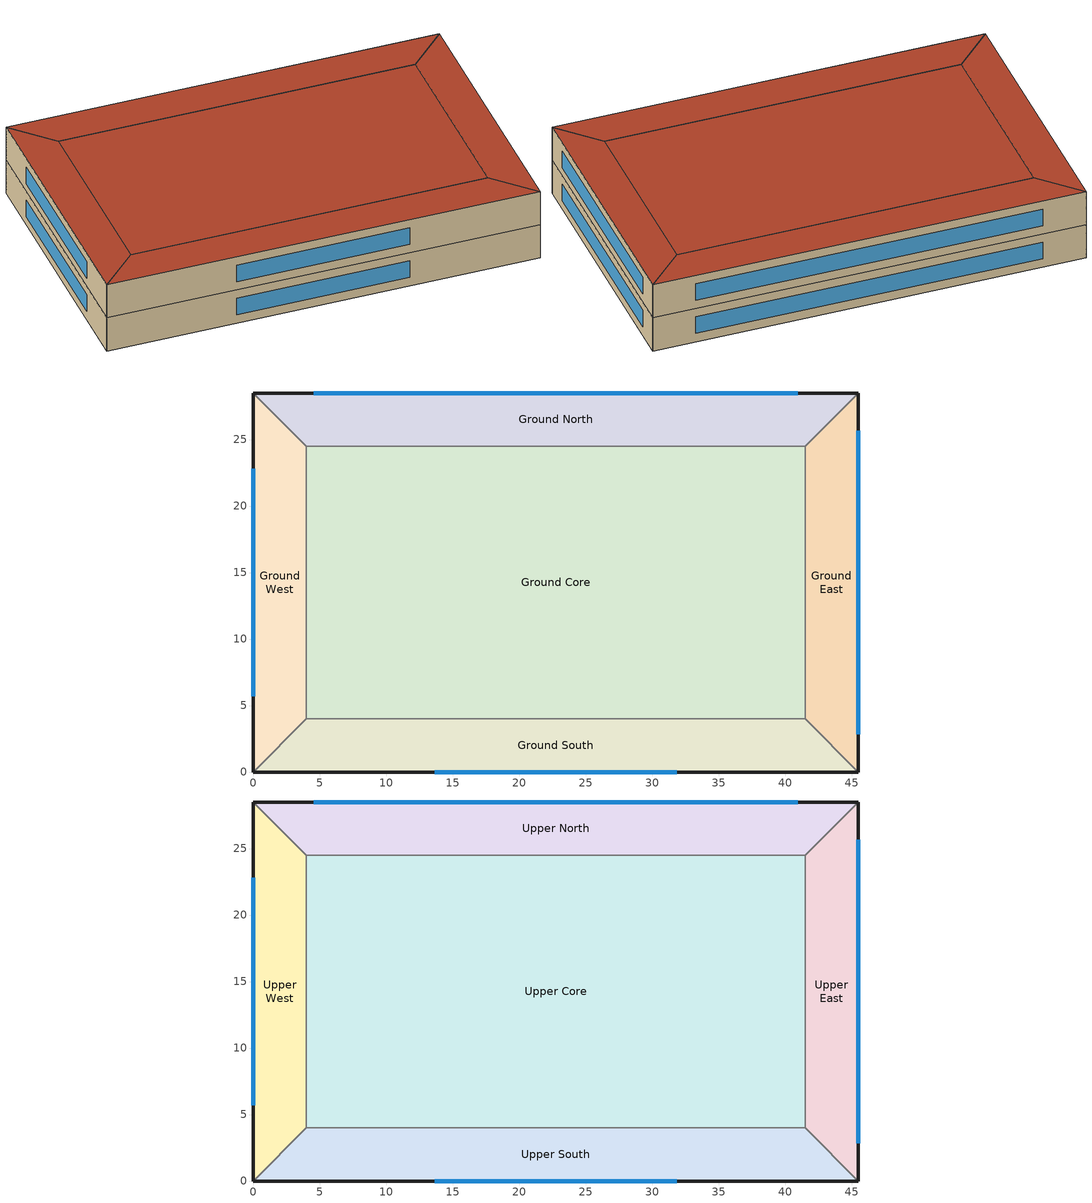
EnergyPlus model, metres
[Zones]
Ground South
 floor ground (Slab Floor): 4,4 41.5,4 45.5,0 0,0 z0
 wall outside (Mass Wall): 0,0 45.5,0 z0:4
 wall to Ground Core (Interior Partition): 41.5,4 4,4 z0:4
 wall to Ground East (Interior Partition): 45.5,0 41.5,4 z0:4
 wall to Ground West (Interior Partition): 4,4 0,0 z0:4
 window (Simple Glazing Construction): 13.65,0 31.85,0 z1:3
Ground East
 floor ground (Slab Floor): 41.5,4 41.5,24.5 45.5,28.5 45.5,0 z0
 wall outside (Mass Wall): 45.5,0 45.5,28.5 z0:4
 wall to Ground Core (Interior Partition): 41.5,24.5 41.5,4 z0:4
 wall to Ground North (Interior Partition): 45.5,28.5 41.5,24.5 z0:4
 window (Simple Glazing Construction): 45.5,2.85 45.5,25.65 z1:3
Ground North
 floor ground (Slab Floor): 41.5,24.5 4,24.5 0,28.5 45.5,28.5 z0
 wall outside (Mass Wall): 45.5,28.5 0,28.5 z0:4
 wall to Ground Core (Interior Partition): 4,24.5 41.5,24.5 z0:4
 wall to Ground West (Interior Partition): 0,28.5 4,24.5 z0:4
 window (Simple Glazing Construction): 40.95,28.5 4.55,28.5 z1:3
Ground West
 floor ground (Slab Floor): 4,24.5 4,4 0,0 0,28.5 z0
 wall outside (Mass Wall): 0,28.5 0,0 z0:4
 wall to Ground Core (Interior Partition): 4,4 4,24.5 z0:4
 window (Simple Glazing Construction): 0,22.8 0,5.7 z1:3
Ground Core
 floor ground (Slab Floor): 4,24.5 41.5,24.5 41.5,4 4,4 z0
Upper South
 floor to Ground South (Slab Floor): 4,4 41.5,4 45.5,0 0,0 z4
 wall outside (Mass Wall): 0,0 45.5,0 z4:8
 wall to Upper Core (Interior Partition): 41.5,4 4,4 z4:8
 wall to Upper East (Interior Partition): 45.5,0 41.5,4 z4:8
 wall to Upper West (Interior Partition): 4,4 0,0 z4:8
 window (Simple Glazing Construction): 13.65,0 31.85,0 z5:7
 roof outside (Roof Assembly): 0,0 45.5,0 41.5,4 4,4 z8
Upper East
 floor to Ground East (Slab Floor): 41.5,4 41.5,24.5 45.5,28.5 45.5,0 z4
 wall outside (Mass Wall): 45.5,0 45.5,28.5 z4:8
 wall to Upper Core (Interior Partition): 41.5,24.5 41.5,4 z4:8
 wall to Upper North (Interior Partition): 45.5,28.5 41.5,24.5 z4:8
 window (Simple Glazing Construction): 45.5,2.85 45.5,25.65 z5:7
 roof outside (Roof Assembly): 45.5,0 45.5,28.5 41.5,24.5 41.5,4 z8
Upper North
 floor to Ground North (Slab Floor): 41.5,24.5 4,24.5 0,28.5 45.5,28.5 z4
 wall outside (Mass Wall): 45.5,28.5 0,28.5 z4:8
 wall to Upper Core (Interior Partition): 4,24.5 41.5,24.5 z4:8
 wall to Upper West (Interior Partition): 0,28.5 4,24.5 z4:8
 window (Simple Glazing Construction): 40.95,28.5 4.55,28.5 z5:7
 roof outside (Roof Assembly): 45.5,28.5 0,28.5 4,24.5 41.5,24.5 z8
Upper West
 floor to Ground West (Slab Floor): 4,24.5 4,4 0,0 0,28.5 z4
 wall outside (Mass Wall): 0,28.5 0,0 z4:8
 wall to Upper Core (Interior Partition): 4,4 4,24.5 z4:8
 window (Simple Glazing Construction): 0,22.8 0,5.7 z5:7
 roof outside (Roof Assembly): 0,28.5 0,0 4,4 4,24.5 z8
Upper Core
 floor to Ground Core (Slab Floor): 4,24.5 41.5,24.5 41.5,4 4,4 z4
 roof outside (Roof Assembly): 4,4 41.5,4 41.5,24.5 4,24.5 z8
[Building]
Office Building: 15, Suburbs, 0.04, 0.4, FullExterior, 25, 6
[Material]
Heavy Concrete 200mm: MediumRough, 0.2, 1.311, 2240, 836.8, 0.9, 0.7, 0.7
Wall Insulation: Rough, 0.1328, 0.04, 30, 1400, 0.9, 0.7, 0.7
Gypsum 12.7mm: MediumSmooth, 0.0127, 0.16, 784.9, 830, 0.9, 0.5, 0.5
Floor Concrete 100mm; Roof Deck Concrete 100mm: MediumRough, 0.1, 1.311, 2240, 836.8, 0.9, 0.7, 0.7
Carpet 12.7mm: VeryRough, 0.0127, 0.06, 288, 1380, 0.9, 0.5, 0.5
Roof Membrane: Smooth, 0.0095, 0.16, 1100, 1000, 0.9, 0.7, 0.7
Roof Insulation: Rough, 0.2113, 0.04, 30, 1400, 0.9, 0.7, 0.7
[Construction]
Mass Wall: Heavy Concrete 200mm, Wall Insulation, Gypsum 12.7mm
Roof Assembly: Roof Membrane, Roof Insulation, Roof Deck Concrete 100mm
Slab Floor: Floor Concrete 100mm, Carpet 12.7mm
Interior Partition: Gypsum 12.7mm, Gypsum 12.7mm
Simple Glazing Construction: Simple Glazing
[WindowMaterial:SimpleGlazingSystem]
Simple Glazing: 3.2, 0.34, 0.49
[Zone]
Ground South; Ground East; Ground North; Ground West; Ground Core; Upper South; Upper East; Upper North; Upper West; Upper Core
[People]
Ground South People: Ground South, Occupancy Schedule, Area/Person, , , 18.5, , , Activity Level Schedule
Ground East People: Ground East, Occupancy Schedule, Area/Person, , , 18.5, , , Activity Level Schedule
Ground North People: Ground North, Occupancy Schedule, Area/Person, , , 18.5, , , Activity Level Schedule
Ground West People: Ground West, Occupancy Schedule, Area/Person, , , 18.5, , , Activity Level Schedule
Ground Core People: Ground Core, Occupancy Schedule, Area/Person, , , 18.5, , , Activity Level Schedule
Upper South People: Upper South, Occupancy Schedule, Area/Person, , , 18.5, , , Activity Level Schedule
Upper East People: Upper East, Occupancy Schedule, Area/Person, , , 18.5, , , Activity Level Schedule
Upper North People: Upper North, Occupancy Schedule, Area/Person, , , 18.5, , , Activity Level Schedule
Upper West People: Upper West, Occupancy Schedule, Area/Person, , , 18.5, , , Activity Level Schedule
Upper Core People: Upper Core, Occupancy Schedule, Area/Person, , , 18.5, , , Activity Level Schedule
[Lights]
Ground South Lights: Ground South, Lighting Schedule, Watts/Area, , 10.8, , 0, 0.7, 0.2, 0
Ground East Lights: Ground East, Lighting Schedule, Watts/Area, , 10.8, , 0, 0.7, 0.2, 0
Ground North Lights: Ground North, Lighting Schedule, Watts/Area, , 10.8, , 0, 0.7, 0.2, 0
Ground West Lights: Ground West, Lighting Schedule, Watts/Area, , 10.8, , 0, 0.7, 0.2, 0
Ground Core Lights: Ground Core, Lighting Schedule, Watts/Area, , 10.8, , 0, 0.7, 0.2, 0
Upper South Lights: Upper South, Lighting Schedule, Watts/Area, , 10.8, , 0, 0.7, 0.2, 0
Upper East Lights: Upper East, Lighting Schedule, Watts/Area, , 10.8, , 0, 0.7, 0.2, 0
Upper North Lights: Upper North, Lighting Schedule, Watts/Area, , 10.8, , 0, 0.7, 0.2, 0
Upper West Lights: Upper West, Lighting Schedule, Watts/Area, , 10.8, , 0, 0.7, 0.2, 0
Upper Core Lights: Upper Core, Lighting Schedule, Watts/Area, , 10.8, , 0, 0.7, 0.2, 0
[ElectricEquipment]
Ground South Equipment: Ground South, Equipment Schedule, Watts/Area, , 11.8, , 0, 0.5, 0
Ground East Equipment: Ground East, Equipment Schedule, Watts/Area, , 11.8, , 0, 0.5, 0
Ground North Equipment: Ground North, Equipment Schedule, Watts/Area, , 11.8, , 0, 0.5, 0
Ground West Equipment: Ground West, Equipment Schedule, Watts/Area, , 11.8, , 0, 0.5, 0
Ground Core Equipment: Ground Core, Equipment Schedule, Watts/Area, , 11.8, , 0, 0.5, 0
Upper South Equipment: Upper South, Equipment Schedule, Watts/Area, , 11.8, , 0, 0.5, 0
Upper East Equipment: Upper East, Equipment Schedule, Watts/Area, , 11.8, , 0, 0.5, 0
Upper North Equipment: Upper North, Equipment Schedule, Watts/Area, , 11.8, , 0, 0.5, 0
Upper West Equipment: Upper West, Equipment Schedule, Watts/Area, , 11.8, , 0, 0.5, 0
Upper Core Equipment: Upper Core, Equipment Schedule, Watts/Area, , 11.8, , 0, 0.5, 0
[ZoneInfiltration:DesignFlowRate]
Ground South Infiltration: Ground South, Always On, AirChanges/Hour, , , , 0.15, 1, 0, 0, 0
Ground East Infiltration: Ground East, Always On, AirChanges/Hour, , , , 0.15, 1, 0, 0, 0
Ground North Infiltration: Ground North, Always On, AirChanges/Hour, , , , 0.15, 1, 0, 0, 0
Ground West Infiltration: Ground West, Always On, AirChanges/Hour, , , , 0.15, 1, 0, 0, 0
Ground Core Infiltration: Ground Core, Always On, AirChanges/Hour, , , , 0.15, 1, 0, 0, 0
Upper South Infiltration: Upper South, Always On, AirChanges/Hour, , , , 0.15, 1, 0, 0, 0
Upper East Infiltration: Upper East, Always On, AirChanges/Hour, , , , 0.15, 1, 0, 0, 0
Upper North Infiltration: Upper North, Always On, AirChanges/Hour, , , , 0.15, 1, 0, 0, 0
Upper West Infiltration: Upper West, Always On, AirChanges/Hour, , , , 0.15, 1, 0, 0, 0
Upper Core Infiltration: Upper Core, Always On, AirChanges/Hour, , , , 0.15, 1, 0, 0, 0
[HVACTemplate:Thermostat]
Office Thermostat: , Heating Setpoint Schedule, , Cooling Setpoint Schedule
[HVACTemplate:Zone:IdealLoadsAirSystem]
Ground South; Ground East; Ground North; Ground West; Ground Core; Upper South; Upper East; Upper North; Upper West; Upper Core: Office Thermostat
[Schedule:Constant]
Always On: Fraction, 1
Activity Level Schedule: Any Number, 110
[Schedule:Compact]
Occupancy Schedule: Fraction, Through: 12/31, For: Weekdays, Until: 08:00, 0, Until: 18:00, 1, Until: 24:00, 0, For: AllOtherDays, Until: 24:00, 0
Lighting Schedule: Fraction, Through: 12/31, For: Weekdays, Until: 08:00, 0.15, Until: 18:00, 0.9, Until: 24:00, 0.15, For: AllOtherDays, Until: 24:00, 0.15
Equipment Schedule: Fraction, Through: 12/31, For: Weekdays, Until: 08:00, 0.5, Until: 18:00, 0.85, Until: 24:00, 0.5, For: AllOtherDays, Until: 24:00, 0.5
Heating Setpoint Schedule: Temperature, Through: 12/31, For: Weekdays, Until: 08:00, 16.5, Until: 18:00, 20, Until: 24:00, 16.5, For: AllOtherDays, Until: 24:00, 16.5
Cooling Setpoint Schedule: Temperature, Through: 12/31, For: Weekdays, Until: 08:00, 29, Until: 18:00, 23.5, Until: 24:00, 29, For: AllOtherDays, Until: 24:00, 29
